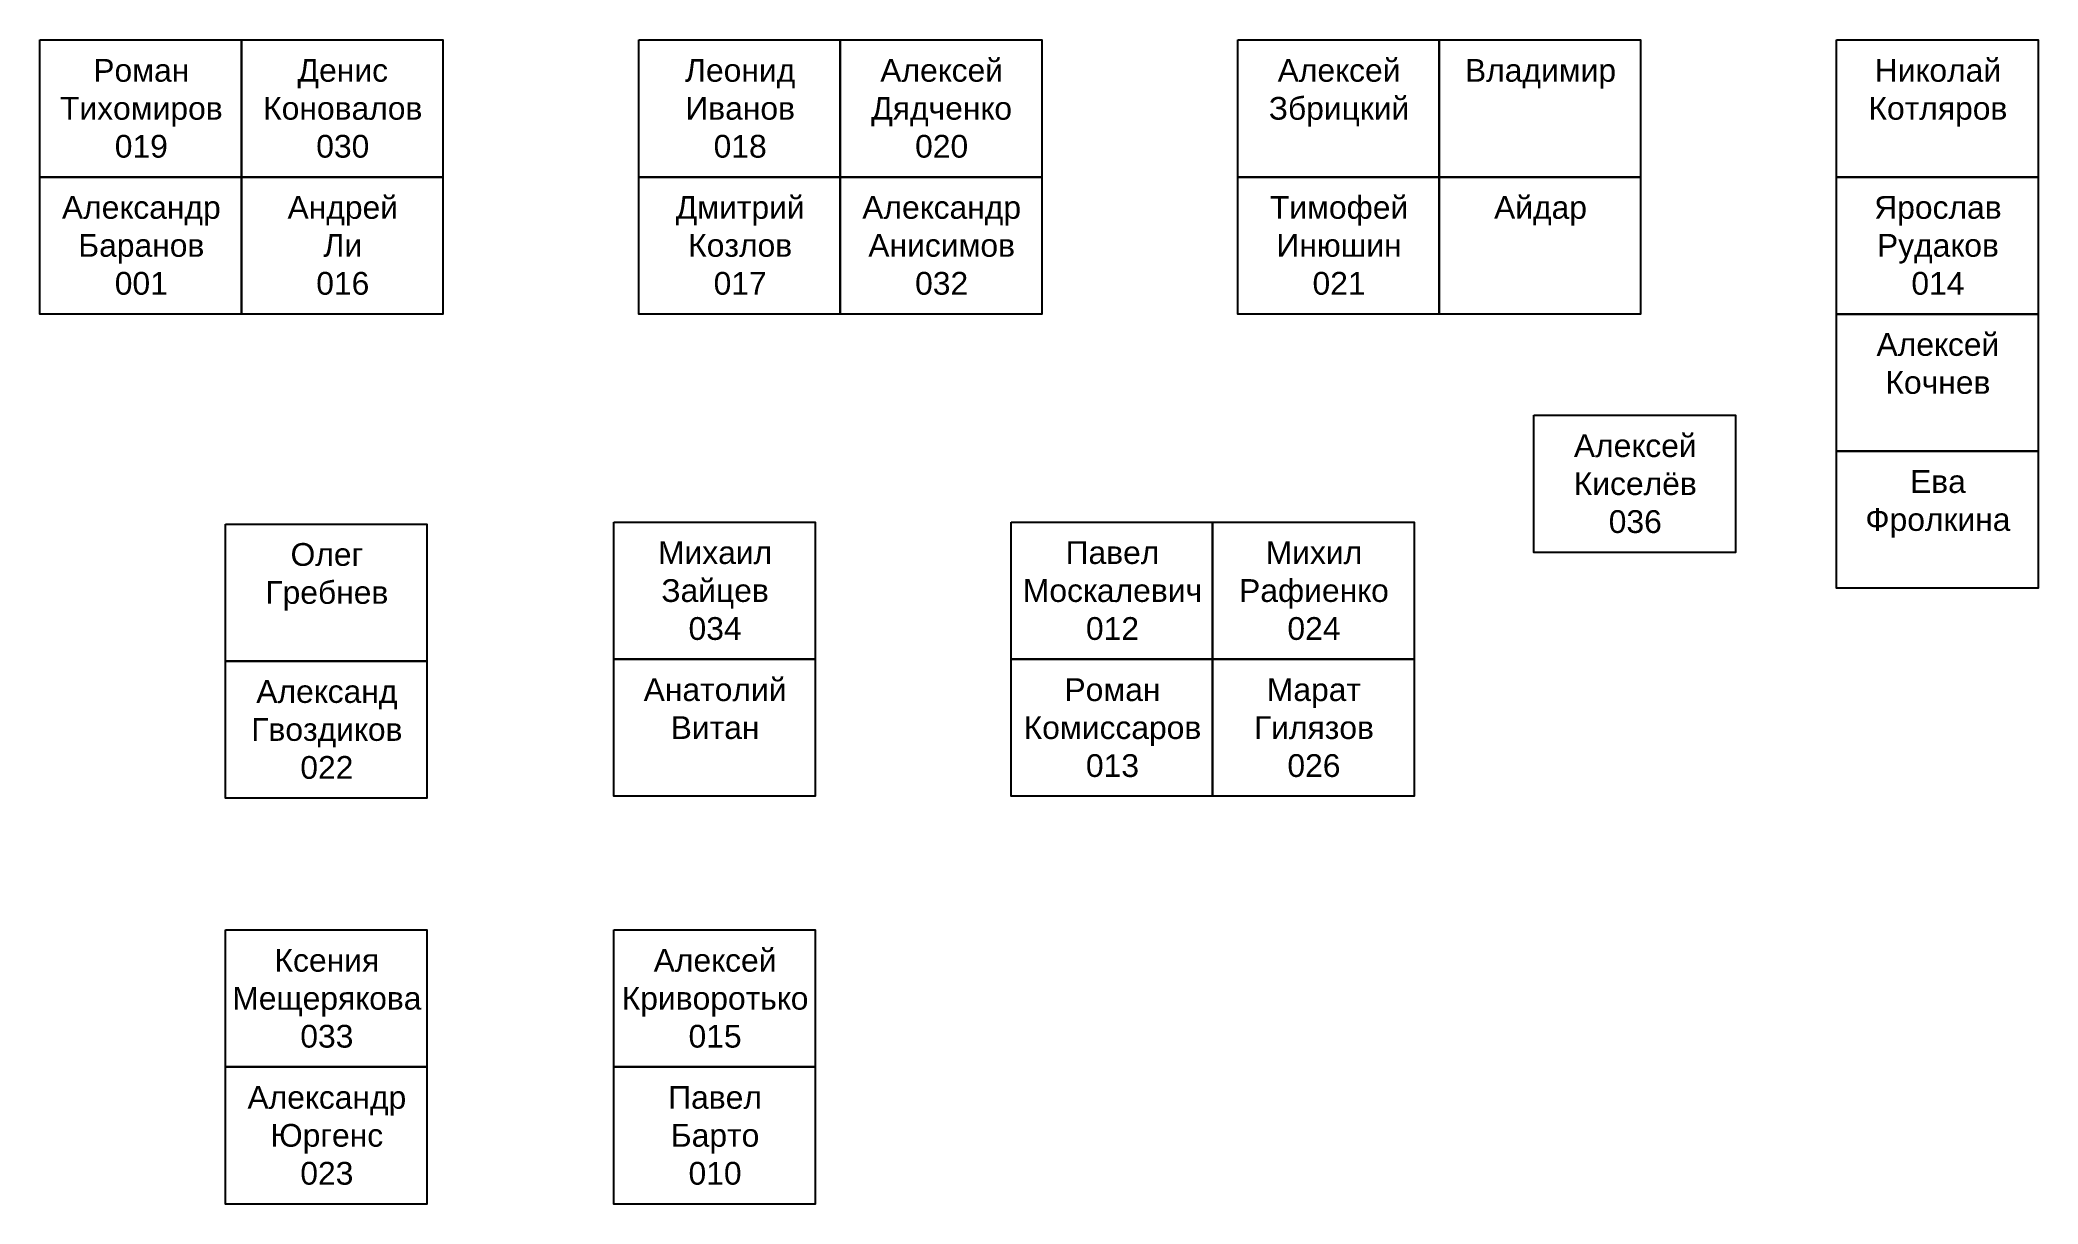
# Model space of a CAD drawing. Header units: millimetres. Extents: x 1.4 to 96.7, y -37.6 to 17.9.
import ezdxf

# ---------------------------------------------------------------- set-up
doc = ezdxf.new("R2010")
doc.units = ezdxf.units.MM
doc.header["$MEASUREMENT"] = 0
doc.layers.add('Layer 1', color=7, linetype='Continuous')
doc.styles.add('Standard 360', font='arial.ttf')

msp = doc.modelspace()

# ---------------------------------------------------------------- linework, layer by layer
at = {"layer": 'Layer 1'}
for points in [[(1.374, 17.907), (10.987, 17.907), (10.987, 11.367), (1.374, 11.367)], [(10.987, 17.907), (20.6, 17.907), (20.6, 11.367), (10.987, 11.367)], [(29.949, 17.907), (39.562, 17.907), (39.562, 11.367), (29.949, 11.367)], [(39.562, 17.907), (49.175, 17.907), (49.175, 11.367), (39.562, 11.367)], [(58.524, 17.907), (68.137, 17.907), (68.137, 11.367), (58.524, 11.367)], [(68.137, 17.907), (77.75, 17.907), (77.75, 11.367), (68.137, 11.367)], [(87.099, 17.907), (96.712, 17.907), (96.712, 11.367), (87.099, 11.367)], [(1.374, 11.367), (10.987, 11.367), (10.987, 4.827), (1.374, 4.827)], [(10.987, 11.367), (20.6, 11.367), (20.6, 4.827), (10.987, 4.827)], [(29.949, 11.367), (39.562, 11.367), (39.562, 4.827), (29.949, 4.827)], [(39.562, 11.367), (49.175, 11.367), (49.175, 4.827), (39.562, 4.827)], [(58.524, 11.367), (68.137, 11.367), (68.137, 4.827), (58.524, 4.827)], [(68.137, 11.367), (77.75, 11.367), (77.75, 4.827), (68.137, 4.827)], [(87.099, 11.367), (96.712, 11.367), (96.712, 4.827), (87.099, 4.827)], [(87.099, 4.827), (96.712, 4.827), (96.712, -1.713), (87.099, -1.713)], [(72.658, -0.002), (82.271, -0.002), (82.271, -6.542), (72.658, -6.542)], [(87.099, -1.713), (96.712, -1.713), (96.712, -8.253), (87.099, -8.253)], [(10.227, -5.192), (19.84, -5.192), (19.84, -11.732), (10.227, -11.732)], [(28.751, -5.104), (38.364, -5.104), (38.364, -11.644), (28.751, -11.644)], [(47.712, -5.104), (57.325, -5.104), (57.325, -11.644), (47.712, -11.644)], [(57.325, -5.104), (66.938, -5.104), (66.938, -11.644), (57.325, -11.644)], [(10.227, -11.732), (19.84, -11.732), (19.84, -18.272), (10.227, -18.272)], [(28.751, -11.644), (38.364, -11.644), (38.364, -18.184), (28.751, -18.184)], [(47.712, -11.644), (57.325, -11.644), (57.325, -18.184), (47.712, -18.184)], [(57.325, -11.644), (66.938, -11.644), (66.938, -18.184), (57.325, -18.184)], [(10.227, -24.559), (19.84, -24.559), (19.84, -31.099), (10.227, -31.099)], [(28.751, -24.559), (38.364, -24.559), (38.364, -31.099), (28.751, -31.099)], [(10.227, -31.099), (19.84, -31.099), (19.84, -37.639), (10.227, -37.639)], [(28.751, -31.099), (38.364, -31.099), (38.364, -37.639), (28.751, -37.639)]]:
    msp.add_lwpolyline(points, close=True, dxfattribs=at)

# ---------------------------------------------------------------- texts
at = {"layer": 'Layer 1', "char_height": 1.0867, "width": 9.03116, "attachment_point": 2, "style": 'Standard 360'}
for s, insert in [('Роман\\PТихомиров\\P019', (6.21, 17.001)), ('Денис\\PКоновалов\\P030', (15.823, 17.001)), ('Леонид\\PИванов\\P018', (34.785, 17.001)), ('Алексей\\PДядченко\\P020', (44.398, 17.001)), ('Алексей\\PЗбрицкий', (63.36, 17.001)), ('Владимир', (72.973, 17.001)), ('Николай\\PКотляров', (91.935, 17.001)), ('Андрей\\PЛи\\P016', (15.823, 10.461)), ('Дмитрий\\PКозлов\\P017', (34.785, 10.461)), ('Тимофей\\PИнюшин\\P021', (63.36, 10.461)), ('Айдар', (72.973, 10.461)), ('Александр\\PБаранов\\P001', (6.21, 10.461)), ('Александр\\PАнисимов\\P032', (44.398, 10.461)), ('Ярослав\\PРудаков\\P014', (91.935, 10.461)), ('Алексей\\PКочнев', (91.935, 3.921)), ('Алексей\\PКиселёв\\P036', (77.494, -0.908)), ('Ева\\PФролкина', (91.935, -2.619)), ('Олег\\PГребнев', (15.063, -6.099)), ('Михаил\\PЗайцев\\P034', (33.587, -6.01)), ('Павел\\PМоскалевич\\P012', (52.549, -6.01)), ('Михил\\PРафиенко\\P024', (62.162, -6.01)), ('Александ\\PГвоздиков\\P022', (15.063, -12.639)), ('Анатолий\\PВитан', (33.587, -12.55)), ('Роман\\PКомиссаров\\P013', (52.549, -12.55)), ('Марат\\PГилязов\\P026', (62.162, -12.55)), ('Ксения\\PМещерякова\\P033', (15.063, -25.465)), ('Алексей\\PКриворотько\\P015', (33.587, -25.465)), ('Александр\\PЮргенс\\P023', (15.063, -32.005)), ('Павел\\PБарто\\P010', (33.587, -32.005))]:
    msp.add_mtext(s, dxfattribs=dict(at, insert=insert))

doc.saveas('drawing.dxf')
